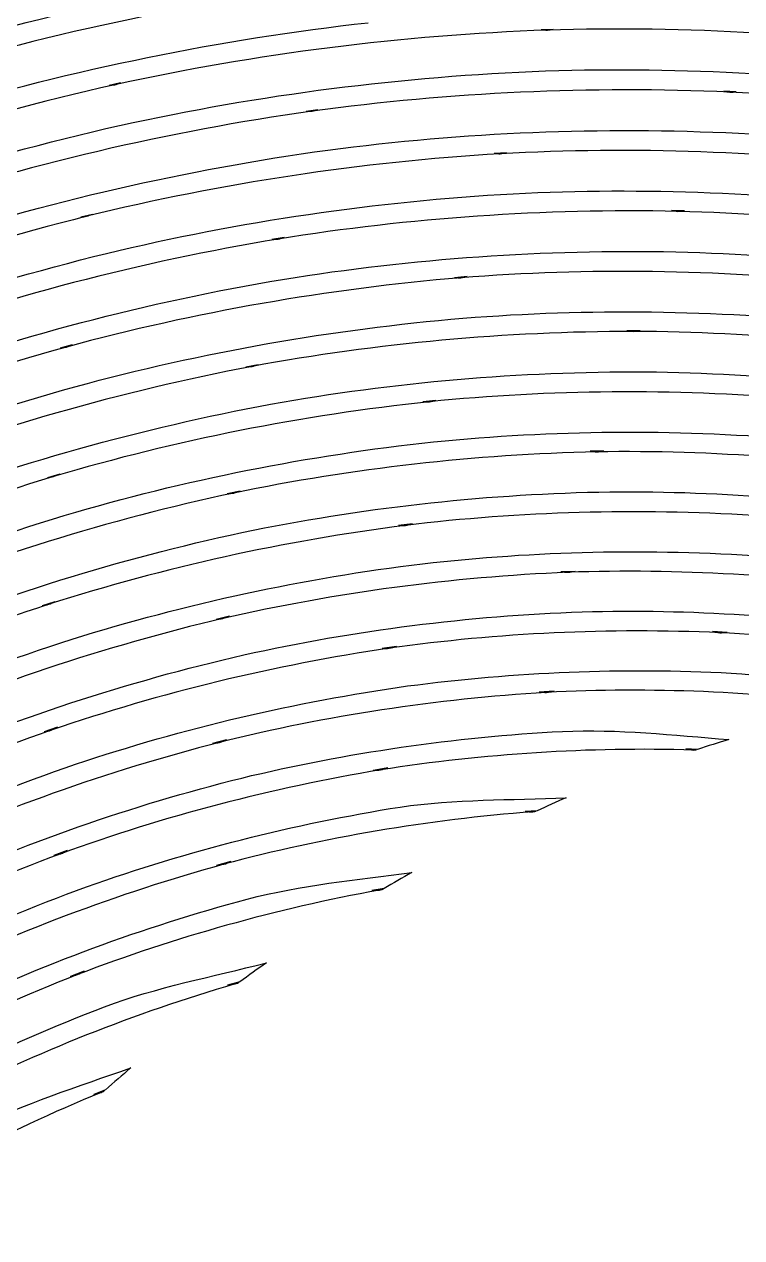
# Model space of a CAD drawing. Extents: x 1 to 151, y 102 to 252.
# Drawn here: x 50.71 to 66.26, y 200.57 to 226.88 of the extents above; entities that cross this region are included whole.
import ezdxf

# ---------------------------------------------------------------- set-up
doc = ezdxf.new("R2010")
doc.units = 0
doc.layers.add('Ebene_1', color=7, linetype='CONTINUOUS')

msp = doc.modelspace()

# ---------------------------------------------------------------- linework, layer by layer
at = {"layer": 'Ebene_1', "color": 7}
for p, q in [((62.177483, 226.765001), (61.918066, 226.756471)), ((62.048744, 226.748715), (62.048744, 226.748715)), ((62.299629, 225.873918), (62.299629, 225.873918)), ((52.795899, 225.603257), (52.550831, 225.54897)), ((52.675303, 225.564869), (52.675303, 225.564869)), ((66.140438, 225.410539), (65.872105, 225.423335)), ((66.005886, 225.404335), (66.005886, 225.404335)), ((57.078374, 225.022386), (56.820897, 224.986711)), ((56.951575, 224.992527), (56.951575, 224.992527)), ((66.193175, 224.514026), (66.193175, 224.514026)), ((61.160762, 224.089425), (60.892817, 224.0743)), ((61.028923, 224.06926), (61.028923, 224.06926)), ((61.308889, 223.203768), (61.308889, 223.203768)), ((65.017472, 222.830351), (64.739445, 222.836944)), ((64.877101, 222.820658), (64.877101, 222.820658)), ((52.189046, 222.756289), (51.937387, 222.693859)), ((52.06535, 222.713245), (52.06535, 222.713245)), ((56.347048, 222.255296), (56.081818, 222.211865)), ((56.215986, 222.221171), (56.215986, 222.221171)), ((65.096577, 221.937328), (65.096577, 221.937328)), ((60.313883, 221.405703), (60.036632, 221.383601)), ((60.177391, 221.381667), (60.177391, 221.381662)), ((60.486439, 220.525863), (60.486439, 220.525863)), ((64.06163, 220.232327), (63.773134, 220.232709)), ((63.915832, 220.21875), (63.915832, 220.218755)), ((51.751259, 219.927932), (51.492621, 219.857357)), ((51.625623, 219.880622), (51.625623, 219.880622)), ((55.784789, 219.497899), (55.511415, 219.446328)), ((55.648684, 219.459124), (55.648684, 219.459124)), ((64.16788, 219.343568), (64.16788, 219.343568)), ((59.635296, 218.722369), (59.347961, 218.6929)), ((59.493372, 218.694071), (59.493372, 218.694063)), ((63.272918, 217.625771), (62.973952, 217.619955)), ((63.122077, 217.608709), (63.122077, 217.608709)), ((51.480988, 217.126718), (51.214205, 217.046837)), ((51.349923, 217.073981), (51.349923, 217.073981)), ((55.390433, 216.757953), (55.10814, 216.698624)), ((63.405533, 216.742441), (63.405533, 216.742441)), ((55.252001, 216.71491), (55.252001, 216.71491)), ((59.123058, 216.047567), (58.826029, 216.010342)), ((58.97377, 216.014608), (58.97377, 216.014608)), ((62.650942, 215.018052), (62.340344, 215.006419)), ((62.496611, 214.9975), (62.496611, 214.9975)), ((51.374741, 214.360402), (51.100201, 214.27238)), ((51.243676, 214.304178), (51.243676, 214.304178)), ((62.805273, 214.141704), (62.805273, 214.141704)), ((55.160876, 214.043987), (54.869277, 213.976515)), ((55.018955, 213.99668), (55.018955, 213.99668)), ((65.947333, 213.695385), (65.625486, 213.711284)), ((65.785246, 213.687632), (65.785246, 213.687632)), ((58.776785, 213.389053), (58.469287, 213.344846)), ((58.624391, 213.352215), (58.624391, 213.352215)), ((66.033804, 212.812834), (66.033804, 212.812834)), ((62.193769, 212.418475), (61.871535, 212.400639)), ((62.033232, 212.394047), (62.033232, 212.394047)), ((51.430191, 211.637519), (51.147509, 211.539801)), ((51.292923, 211.575086), (51.292923, 211.575086)), ((62.374855, 211.549494), (62.374855, 211.549494)), ((55.094181, 211.364142), (54.793275, 211.28814)), ((54.94683, 211.311408), (54.94683, 211.311408)), ((65.302092, 211.159404), (65.051594, 211.167934)), ((58.594146, 210.756129), (58.275792, 210.704555)), ((58.436326, 210.714638), (58.436326, 210.714638)), ((62.457447, 210.110895), (62.457447, 210.110887)), ((61.826555, 209.829758), (61.567527, 209.811145)), ((51.644625, 208.965817), (51.352636, 208.858406)), ((51.502703, 208.897571), (51.502703, 208.897571)), ((55.188408, 208.726567), (54.877033, 208.642033)), ((55.036017, 208.669178), (55.036017, 208.669178)), ((59.109875, 208.490029), (59.109875, 208.490029)), ((58.509614, 208.144919), (58.243994, 208.097612)), ((55.959672, 206.53298), (55.959672, 206.53298)), ((52.013002, 206.351894), (51.712095, 206.235565)), ((51.868752, 206.279382), (51.868752, 206.279382)), ((55.383066, 206.122338), (55.117835, 206.045949)), ((53.022742, 204.256414), (53.022742, 204.256414)), ((52.472891, 203.780239), (52.222783, 203.678645))]:
    msp.add_line(p, q, dxfattribs=at)
for points in [[(53.457046, 228.426574), (50.109474, 227.767913), (46.827995, 226.81146), (43.651247, 225.567972)], [(44.158823, 224.812992), (47.2923, 226.027518), (50.527979, 226.95831), (53.82774, 227.595594)], [(57.855067, 227.765047), (54.593671, 227.386615), (51.37326, 226.716757), (48.231517, 225.763404)], [(48.68598, 224.974691), (51.781527, 225.901861), (54.954038, 226.549684), (58.165666, 226.909638)], [(62.048744, 226.748715), (58.895069, 226.63559), (55.758008, 226.239564), (52.675303, 225.564869)], [(61.918066, 226.756471), (61.961769, 226.757922), (62.005042, 226.747368), (62.048744, 226.748715)], [(71.095686, 226.212047), (68.102252, 226.66219), (65.07435, 226.841978), (62.048744, 226.748715)], [(62.048744, 226.748715), (62.092058, 226.750268), (62.134162, 226.763555), (62.177483, 226.765001)], [(62.299629, 225.873918), (65.274593, 225.95261), (68.25, 225.76246), (71.19069, 225.306618)], [(53.075089, 224.746685), (56.109925, 225.398356), (59.197082, 225.775658), (62.299629, 225.873918)], [(52.675303, 225.564869), (49.471421, 224.847696), (46.338158, 223.845151), (43.313497, 222.56861)], [(52.550831, 225.54897), (52.591756, 225.55803), (52.634359, 225.555907), (52.675303, 225.564869)], [(52.675303, 225.564869), (52.716555, 225.574102), (52.754624, 225.594119), (52.795899, 225.603257)], [(66.005886, 225.404335), (62.981219, 225.539158), (59.951238, 225.401653), (56.951575, 224.992527)], [(65.872105, 225.423335), (65.917195, 225.421197), (65.960806, 225.406588), (66.005886, 225.404335)], [(66.005886, 225.404335), (66.050836, 225.402325), (66.095491, 225.412662), (66.140438, 225.410539)], [(74.599531, 224.190242), (71.777141, 224.852546), (68.901383, 225.259532), (66.005886, 225.404335)], [(56.951575, 224.992527), (53.827132, 224.550347), (50.748871, 223.828707), (47.753793, 222.835391)], [(56.820897, 224.986711), (56.864177, 224.992729), (56.908285, 224.986711), (56.951575, 224.992527)], [(56.951575, 224.992527), (56.994657, 224.998626), (57.035275, 225.016396), (57.078374, 225.022386)], [(43.847061, 221.831468), (46.82968, 223.077509), (49.918036, 224.052898), (53.075089, 224.746685)], [(57.292421, 224.148752), (60.242603, 224.53803), (63.221148, 224.659852), (66.193175, 224.514026)], [(66.193175, 224.514026), (69.038184, 224.358184), (71.862722, 223.945039), (74.633266, 223.280157)], [(48.23656, 222.06374), (51.186703, 223.029118), (54.217456, 223.726413), (57.292421, 224.148752)], [(69.70361, 223.760211), (66.827038, 224.124068), (63.924128, 224.227561), (61.028923, 224.06926)], [(61.028923, 224.06926), (61.073389, 224.071935), (61.116285, 224.086864), (61.160762, 224.089425)], [(61.028923, 224.06926), (58.006417, 223.887344), (55.006581, 223.433908), (52.06535, 222.713245)], [(60.892817, 224.0743), (60.938241, 224.076914), (60.983494, 224.066775), (61.028923, 224.06926)], [(61.308889, 223.203768), (64.153748, 223.346082), (67.005273, 223.230346), (69.829635, 222.858659)], [(52.493441, 221.909797), (55.387182, 222.605425), (58.337186, 223.038164), (61.308889, 223.203768)], [(64.877101, 222.820658), (61.977843, 222.881978), (59.0791, 222.681422), (56.215986, 222.221171)], [(64.739445, 222.836944), (64.78574, 222.835824), (64.830812, 222.82191), (64.877101, 222.820658)], [(64.877101, 222.820658), (64.92409, 222.819665), (64.970483, 222.831484), (65.017472, 222.830351)], [(73.120984, 221.84504), (70.407883, 222.418775), (67.649203, 222.745559), (64.877101, 222.820658)], [(52.06535, 222.713245), (49.004573, 221.94683), (46.018916, 220.907319), (43.144431, 219.606475)], [(51.937387, 222.693859), (51.979354, 222.704254), (52.02336, 222.702959), (52.06535, 222.713245)], [(52.06535, 222.713245), (52.107787, 222.723872), (52.14658, 222.745766), (52.189046, 222.756289)], [(56.215986, 222.221171), (56.260608, 222.228599), (56.302404, 222.24799), (56.347048, 222.255296)], [(56.215986, 222.221171), (53.229773, 221.724238), (50.294508, 220.959547), (47.445518, 219.935686)], [(56.081818, 222.211865), (56.126152, 222.21912), (56.171631, 222.214054), (56.215986, 222.221171)], [(56.5863, 221.389804), (59.400728, 221.828749), (62.249183, 222.011526), (65.096577, 221.937328)], [(43.7032, 218.888722), (46.536558, 220.157644), (49.478569, 221.168241), (52.493441, 221.909797)], [(65.096577, 221.937328), (67.817368, 221.849609), (70.524151, 221.51446), (73.184187, 220.936895)], [(68.477497, 221.273088), (65.719535, 221.559937), (62.941762, 221.596594), (60.177391, 221.381662)], [(47.954267, 219.181095), (50.759592, 220.175309), (53.648304, 220.914424), (56.5863, 221.389804)], [(60.177391, 221.381662), (57.287371, 221.139887), (54.425201, 220.637935), (51.625623, 219.880622)], [(60.036632, 221.383601), (60.083504, 221.387389), (60.130511, 221.378011), (60.177391, 221.381667)], [(60.177391, 221.381662), (60.223522, 221.38552), (60.267739, 221.401977), (60.313883, 221.405703)], [(60.486439, 220.525863), (63.201561, 220.723077), (65.92842, 220.672794), (68.634544, 220.376575)], [(52.080472, 219.09191), (54.833677, 219.822497), (57.646827, 220.302136), (60.486439, 220.525863)], [(63.915832, 220.218755), (61.142781, 220.215543), (58.375772, 219.962064), (55.648684, 219.459124)], [(63.773134, 220.232709), (63.821032, 220.232709), (63.867939, 220.219004), (63.915832, 220.21875)], [(63.915832, 220.218755), (63.964743, 220.218755), (64.012717, 220.232427), (64.06163, 220.232327)], [(71.800643, 219.456797), (69.200736, 219.94923), (66.56183, 220.20463), (63.915832, 220.218755)], [(51.625623, 219.880622), (48.707333, 219.074211), (45.867426, 218.007044), (43.140941, 216.690871)], [(51.492621, 219.857357), (51.536128, 219.869257), (51.582088, 219.868847), (51.625623, 219.880622)], [(51.625623, 219.880622), (51.668845, 219.892566), (51.708004, 219.916103), (51.751259, 219.927932)], [(55.648684, 219.459124), (52.800521, 218.916396), (50.007638, 218.117751), (47.30321, 217.072431)], [(55.511415, 219.446328), (55.556681, 219.454814), (55.603398, 219.450772), (55.648684, 219.459124)], [(55.648684, 219.459124), (55.695121, 219.467972), (55.738324, 219.489188), (55.784789, 219.497899)], [(56.050022, 218.641327), (58.72919, 219.120961), (61.445959, 219.355295), (64.16788, 219.343568)], [(43.725302, 215.99328), (46.411533, 217.27579), (49.20781, 218.312012), (52.080472, 219.09191)], [(64.16788, 219.343568), (66.762544, 219.314995), (69.348675, 219.049508), (71.895258, 218.551366)], [(67.413471, 218.759983), (64.77669, 218.97798), (62.126108, 218.956347), (59.493372, 218.694063)], [(47.838324, 216.335676), (50.500511, 217.350425), (53.248874, 218.121956), (56.050022, 218.641327)], [(59.493372, 218.694063), (56.73538, 218.401057), (54.009826, 217.85924), (51.349923, 217.073981)], [(59.347961, 218.6929), (59.396286, 218.697877), (59.445037, 218.68924), (59.493372, 218.694071)], [(59.493372, 218.694063), (59.541443, 218.69917), (59.587205, 218.717415), (59.635296, 218.722369)], [(59.833831, 217.849898), (62.417595, 218.092642), (65.017734, 218.098703), (67.6027, 217.869287)], [(51.833077, 216.301941), (54.447555, 217.059164), (57.125312, 217.577021), (59.833831, 217.849898)], [(63.122077, 217.608709), (60.477031, 217.549919), (57.842859, 217.250959), (55.252001, 216.71491)], [(62.973952, 217.619955), (63.023575, 217.620871), (63.072453, 217.607963), (63.122077, 217.608709)], [(70.644327, 217.033267), (68.159423, 217.453597), (65.642212, 217.646606), (63.122077, 217.608709)], [(63.122077, 217.608709), (63.172769, 217.609829), (63.222217, 217.624822), (63.272918, 217.625771)], [(51.349923, 217.073981), (48.573949, 216.236452), (45.879361, 215.150423), (43.298761, 213.828)], [(51.214205, 217.046837), (51.258508, 217.060063), (51.305584, 217.060893), (51.349923, 217.073981)], [(51.349923, 217.073981), (51.395099, 217.087612), (51.435768, 217.113219), (51.480988, 217.126718)], [(55.252001, 216.71491), (55.299357, 216.725033), (55.343042, 216.74798), (55.390433, 216.757953)], [(55.677379, 215.910688), (58.222961, 216.422486), (60.809388, 216.700602), (63.405533, 216.742441)], [(63.405533, 216.742441), (65.875004, 216.76407), (68.340852, 216.559538), (70.773066, 216.131325)], [(55.252001, 216.71491), (52.539944, 216.135293), (49.886241, 215.311774), (47.322985, 214.252991)], [(55.10814, 216.698624), (55.15547, 216.708582), (55.204643, 216.705112), (55.252001, 216.71491)], [(43.907164, 213.151351), (46.448669, 214.438789), (49.10154, 215.49262), (51.833077, 216.301941)], [(66.516182, 216.228655), (64.000585, 216.386868), (61.476395, 216.315837), (58.97377, 216.014608)], [(58.97377, 216.014608), (56.350414, 215.679719), (53.763269, 215.107652), (51.243676, 214.304178)], [(58.826029, 216.010342), (58.875034, 216.016418), (58.924747, 216.008713), (58.97377, 216.014608)], [(58.97377, 216.014608), (59.024427, 216.021074), (59.072373, 216.041279), (59.123058, 216.047567)], [(47.885632, 213.536401), (50.405579, 214.562121), (53.013644, 215.356347), (55.677379, 215.910688)], [(59.346798, 215.183226), (61.79957, 215.462778), (64.272628, 215.516703), (66.735269, 215.345313)], [(51.749322, 213.548021), (54.226964, 214.32293), (56.769743, 214.870327), (59.346798, 215.183226)], [(62.496611, 214.997487), (59.9788, 214.892345), (57.475872, 214.55756), (55.018955, 213.996667)], [(62.340344, 215.006419), (62.392602, 215.008405), (62.444351, 214.995726), (62.496611, 214.9975)], [(69.650873, 214.582579), (67.283508, 214.939369), (64.889383, 215.078781), (62.496611, 214.997487)], [(62.496611, 214.9975), (62.548572, 214.999663), (62.598971, 215.016079), (62.650942, 215.018052)], [(51.243676, 214.304178), (51.288969, 214.318941), (51.329399, 214.345778), (51.374741, 214.360402)], [(51.243676, 214.304178), (48.606707, 213.444534), (46.053452, 212.34777), (43.614789, 211.026789)], [(51.100201, 214.27238), (51.146923, 214.287454), (51.196908, 214.289264), (51.243676, 214.304178)], [(55.471477, 213.207191), (57.882696, 213.742114), (60.337057, 214.054711), (62.805273, 214.141704)], [(62.805273, 214.141704), (65.148777, 214.205323), (67.492688, 214.052244), (69.808307, 213.686079)], [(55.018955, 213.996667), (52.442741, 213.389185), (49.927836, 212.548688), (47.504071, 211.485112)], [(54.869277, 213.976515), (54.918425, 213.987923), (54.969769, 213.985452), (55.018955, 213.99668)], [(55.018955, 213.99668), (55.067596, 214.00815), (55.112192, 214.032683), (55.160876, 214.043987)], [(65.785246, 213.687632), (63.392877, 213.795154), (60.996193, 213.683493), (58.624391, 213.352215)], [(65.625486, 213.711284), (65.679383, 213.708637), (65.731369, 213.690516), (65.785246, 213.687632)], [(65.785246, 213.687632), (65.839401, 213.685188), (65.893183, 213.698045), (65.947333, 213.695385)], [(72.506764, 212.699995), (70.301412, 213.235478), (68.051674, 213.566267), (65.785246, 213.687632)], [(44.247234, 210.371452), (46.646621, 211.655383), (49.157433, 212.718116), (51.749322, 213.548021)], [(58.624391, 213.352215), (56.131459, 212.984181), (53.677696, 212.389966), (51.292923, 211.575086)], [(58.469287, 213.344846), (58.520639, 213.352228), (58.573016, 213.345101), (58.624391, 213.352215)], [(58.624391, 213.352215), (58.676201, 213.359862), (58.724942, 213.3816), (58.776785, 213.389053)], [(48.088046, 210.787924), (50.470747, 211.817462), (52.941949, 212.626505), (55.471477, 213.207191)], [(59.021851, 212.533642), (61.345793, 212.841911), (63.692604, 212.934996), (66.033804, 212.812834)], [(66.033804, 212.812834), (67.245151, 212.738861), (68.428973, 212.464505), (69.623344, 212.256391)], [(51.826487, 210.837947), (54.168194, 211.621734), (56.576276, 212.189064), (59.021851, 212.533642)], [(62.033232, 212.394052), (59.642686, 212.25102), (57.271062, 211.88879), (54.94683, 211.311413)], [(61.871535, 212.400639), (61.925524, 212.403646), (61.979238, 212.39128), (62.033232, 212.394047)], [(68.821833, 212.113698), (66.572246, 212.41596), (64.300152, 212.510282), (62.033232, 212.394052)], [(62.033232, 212.394047), (62.087384, 212.397287), (62.139599, 212.415462), (62.193769, 212.418475)], [(51.292923, 211.575086), (48.795709, 210.701959), (46.383101, 209.604529), (44.084761, 208.29421)], [(51.147509, 211.539801), (51.194757, 211.556138), (51.24562, 211.558925), (51.292923, 211.575086)], [(51.292923, 211.575086), (51.340472, 211.591713), (51.382581, 211.621057), (51.430191, 211.637519)], [(55.426884, 210.538979), (57.707072, 211.088867), (60.032453, 211.426465), (62.374855, 211.549494)], [(62.374855, 211.549494), (63.580647, 211.602048), (64.780939, 211.467793), (65.983007, 211.372288)], [(54.94683, 211.311413), (52.505995, 210.684815), (50.127799, 209.83772), (47.841427, 208.778143)], [(54.793275, 211.28814), (54.843584, 211.300852), (54.896475, 211.298897), (54.94683, 211.311408)], [(54.94683, 211.311408), (54.997469, 211.324408), (55.043488, 211.351334), (55.094181, 211.364142)], [(65.21756, 211.145832), (62.948632, 211.211128), (60.678587, 211.067233), (58.436326, 210.714638)], [(65.983007, 211.372288), (65.754917, 211.303729), (65.52823, 211.232382), (65.302092, 211.159404)], [(65.051594, 211.167934), (65.107507, 211.166076), (65.161662, 211.147967), (65.21756, 211.145832)], [(65.21756, 211.145832), (65.235722, 211.145323), (65.253771, 211.147614), (65.271847, 211.149322)], [(65.249355, 211.141566), (65.23869, 211.14238), (65.228266, 211.145422), (65.21756, 211.145832)], [(65.271847, 211.149322), (65.264289, 211.146878), (65.25691, 211.144017), (65.249355, 211.141566)], [(44.739308, 207.661376), (47.000154, 208.933446), (49.372513, 209.996177), (51.826487, 210.837947)], [(58.436326, 210.714638), (56.074309, 210.322613), (53.753372, 209.714535), (51.502703, 208.897571)], [(58.275792, 210.704555), (58.328839, 210.713136), (58.383248, 210.706286), (58.436326, 210.714638)], [(58.436326, 210.714638), (58.490101, 210.723562), (58.54033, 210.747428), (58.594146, 210.756129)], [(48.450994, 208.101878), (50.697094, 209.125691), (53.032066, 209.940846), (55.426884, 210.538979)], [(52.062636, 208.180215), (54.271361, 208.964735), (56.547266, 209.543145), (58.862093, 209.910421)], [(58.862093, 209.910421), (60.051791, 210.088225), (61.256995, 210.055252), (62.457447, 210.110895)], [(62.457447, 210.110887), (62.244815, 210.021514), (62.037068, 209.923112), (61.826555, 209.829758)], [(61.73349, 209.806887), (59.470486, 209.63455), (57.228861, 209.254158), (55.036017, 208.669185)], [(61.567527, 209.811145), (61.622855, 209.815099), (61.678152, 209.803193), (61.73349, 209.806879)], [(61.73349, 209.806879), (61.756425, 209.808636), (61.778861, 209.813729), (61.80135, 209.818512)], [(61.773818, 209.805716), (61.760378, 209.806352), (61.746941, 209.807778), (61.73349, 209.806887)], [(61.80135, 209.818512), (61.792097, 209.814401), (61.783066, 209.809835), (61.773818, 209.805716)], [(51.502703, 208.897571), (49.140167, 208.019197), (46.862735, 206.927222), (44.699367, 205.634141)], [(51.352636, 208.858406), (51.40127, 208.876278), (51.454004, 208.879895), (51.502703, 208.897571)], [(51.502703, 208.897571), (51.552009, 208.915903), (51.595243, 208.947673), (51.644625, 208.965817)], [(55.036017, 208.669185), (52.727902, 208.032258), (50.483144, 207.185094), (48.330011, 206.137468)], [(54.877033, 208.642033), (54.929037, 208.656153), (54.983955, 208.65529), (55.036017, 208.669178)], [(55.036017, 208.669178), (55.088451, 208.683646), (55.135908, 208.712315), (55.188408, 208.726567)], [(55.544376, 207.91381), (56.712473, 208.215907), (57.91433, 208.333967), (59.109875, 208.490029)], [(59.109875, 208.490029), (58.907425, 208.378709), (58.709641, 208.26004), (58.509614, 208.144919)], [(45.376793, 205.025745), (47.504565, 206.279329), (49.742372, 207.334972), (52.062636, 208.180215)], [(58.410734, 208.110795), (56.178227, 207.703037), (53.988539, 207.090273), (51.868752, 206.279382)], [(58.243994, 208.097612), (58.299022, 208.107399), (58.355666, 208.101278), (58.410734, 208.110795)], [(58.410734, 208.110795), (58.436919, 208.115581), (58.462233, 208.123777), (58.487512, 208.132123)], [(58.456491, 208.114285), (58.4413, 208.112503), (58.425841, 208.113419), (58.410734, 208.110795)], [(58.487512, 208.132123), (58.477178, 208.126167), (58.466818, 208.120254), (58.456491, 208.114285)], [(48.963617, 205.482913), (51.077977, 206.493704), (53.280748, 207.306835), (55.544376, 207.91381)], [(52.451563, 205.581017), (53.589033, 206.006286), (54.784626, 206.231344), (55.959672, 206.53298)], [(55.959672, 206.53298), (55.765769, 206.398361), (55.57414, 206.260683), (55.383066, 206.122338)], [(51.868752, 206.279382), (49.638869, 205.404485), (47.49464, 204.327424), (45.462101, 203.05977)], [(51.712095, 206.235565), (51.762772, 206.255208), (51.817995, 206.259965), (51.868752, 206.279382)], [(51.868752, 206.279382), (51.918963, 206.299084), (51.962704, 206.332401), (52.013002, 206.351894)], [(55.281472, 206.076194), (53.103326, 205.437194), (50.989225, 204.598894), (48.965557, 203.570458)], [(55.117835, 206.045949), (55.171259, 206.061351), (55.22798, 206.061049), (55.281472, 206.076194)], [(55.281472, 206.076194), (55.309816, 206.08451), (55.336759, 206.096603), (55.363677, 206.108766)], [(55.330716, 206.085113), (55.314314, 206.082082), (55.297559, 206.080748), (55.281472, 206.076194)], [(55.363677, 206.108766), (55.352732, 206.100831), (55.341654, 206.09306), (55.330716, 206.085113)], [(46.159689, 202.474245), (48.157195, 203.700966), (50.263245, 204.740507), (52.451563, 205.581017)], [(49.620491, 202.938013), (50.711351, 203.4818), (51.874263, 203.850822), (53.022742, 204.256414)], [(53.022742, 204.256414), (52.838965, 204.098209), (52.653369, 203.942101), (52.472891, 203.780239)], [(52.382541, 203.725952), (50.283596, 202.862805), (48.269142, 201.808788), (46.364817, 200.574973)], [(52.222783, 203.678645), (52.274372, 203.699571), (52.330858, 203.70527), (52.382541, 203.725952)], [(52.382541, 203.725952), (52.407035, 203.736022), (52.429863, 203.749434), (52.452726, 203.76279)], [(52.424808, 203.738359), (52.410889, 203.733688), (52.396205, 203.73142), (52.382541, 203.725952)], [(52.452726, 203.76279), (52.443527, 203.754527), (52.433997, 203.746631), (52.424808, 203.738359)]]:
    msp.add_open_spline(points, degree=3, dxfattribs=at)

doc.saveas('drawing.dxf')
